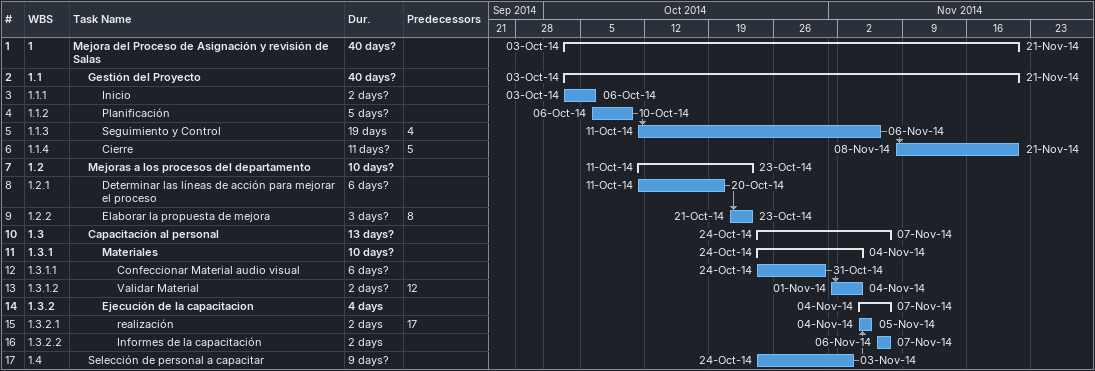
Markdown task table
| ID | WBS | Task | Duration | Start | Finish | Predecessors |
|---|---|---|---|---|---|---|
| 1 | 1 | **Mejora del Proceso de Asignación y revisión de Salas** | 40d? | 2014-10-03 | 2014-11-21 |  |
| 2 | 1.1 | **Gestión del Proyecto** | 40d? | 2014-10-03 | 2014-11-21 |  |
| 3 | 1.1.1 | Inicio | 2d? | 2014-10-03 | 2014-10-06 |  |
| 4 | 1.1.2 | Planificación | 5d? | 2014-10-06 | 2014-10-10 |  |
| 5 | 1.1.3 | Seguimiento y Control | 19d | 2014-10-11 | 2014-11-06 | 4 |
| 6 | 1.1.4 | Cierre | 11d? | 2014-11-08 | 2014-11-21 | 5 |
| 7 | 1.2 | **Mejoras a los procesos del departamento** | 10d? | 2014-10-11 | 2014-10-23 |  |
| 8 | 1.2.1 | Determinar las líneas de acción para mejorar el proceso | 6d? | 2014-10-11 | 2014-10-20 |  |
| 9 | 1.2.2 | Elaborar la propuesta de mejora | 3d? | 2014-10-21 | 2014-10-23 | 8 |
| 10 | 1.3 | **Capacitación al personal** | 13d? | 2014-10-24 | 2014-11-07 |  |
| 11 | 1.3.1 | **Materiales** | 10d? | 2014-10-24 | 2014-11-04 |  |
| 12 | 1.3.1.1 | Confeccionar Material audio visual | 6d? | 2014-10-24 | 2014-10-31 |  |
| 13 | 1.3.1.2 | Validar Material | 2d? | 2014-11-01 | 2014-11-04 | 12 |
| 14 | 1.3.2 | **Ejecución de la capacitacion** | 4d | 2014-11-04 | 2014-11-07 |  |
| 15 | 1.3.2.1 | realización | 2d | 2014-11-04 | 2014-11-05 | 17 |
| 16 | 1.3.2.2 | Informes de la capacitación | 2d | 2014-11-06 | 2014-11-07 |  |
| 17 | 1.4 | Selección de personal a capacitar | 9d? | 2014-10-24 | 2014-11-03 |  |
